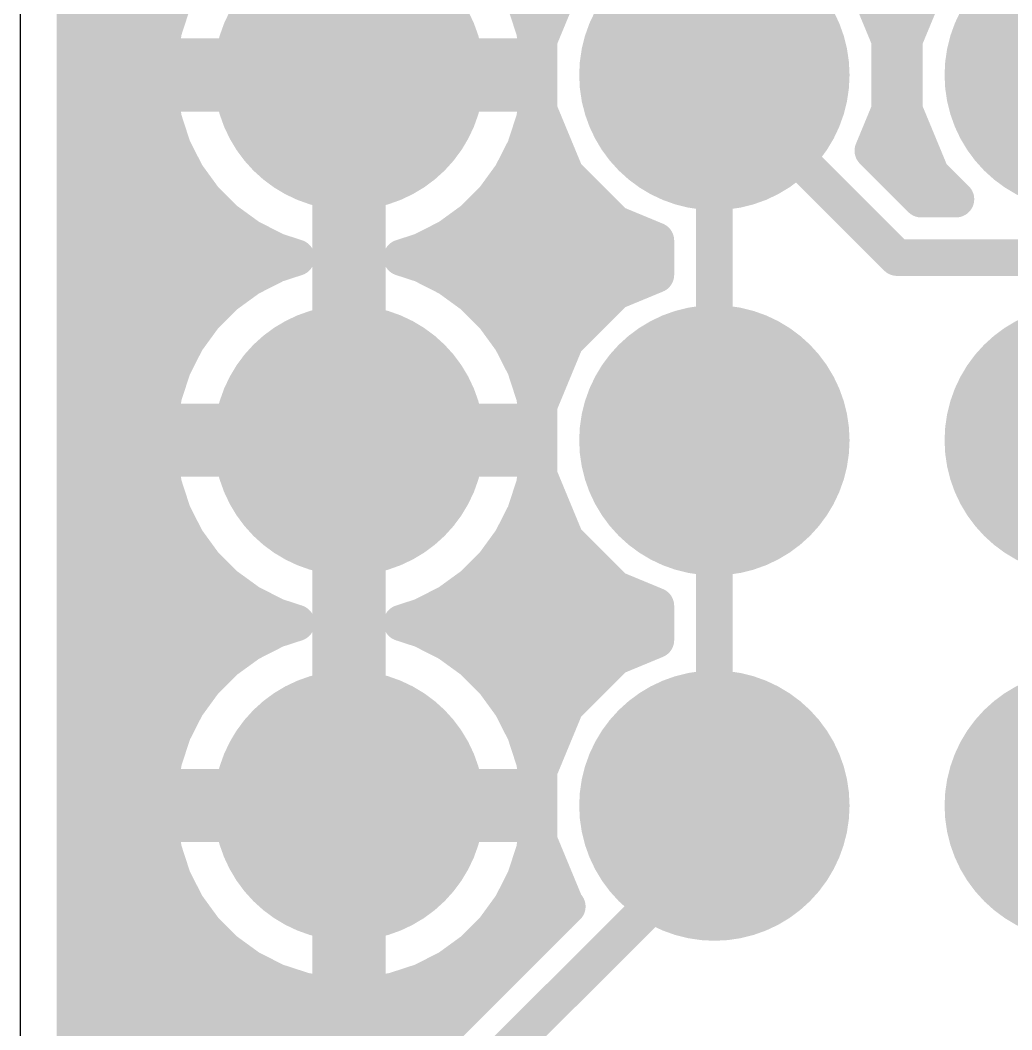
# Model space of a CAD drawing. Extents: x 0 to 38, y 0 to 44.4.
# Drawn here: x 0 to 6.89, y 12.92 to 19.94 of the extents above; entities that cross this region are included whole.
import ezdxf

# ---------------------------------------------------------------- set-up
doc = ezdxf.new("R2010")
doc.units = 0
for name, color, linetype in [('1', 22, 'CONTINUOUS'), ('17', 82, 'CONTINUOUS'), ('20', 7, 'CONTINUOUS')]:
    doc.layers.add(name, color=color, linetype=linetype)

# ---------------------------------------------------------------- blocks, each defined once
blk = doc.blocks.new('ROUNDP')
at = {"const_width": 0.5}
blk.add_lwpolyline([(0, -0.25, 1), (0, 0.25, 1), (0, -0.25)], format="xyb", dxfattribs=at)

msp = doc.modelspace()

# ---------------------------------------------------------------- linework, layer by layer
at = {"layer": '1', "const_width": 0.254}
for points in [[(0.381, 0.381), (0.381, 44.059)], [(4.826, 22.098), (4.826, 19.558)], [(2.413, 21.971), (2.413, 19.685)], [(2.159, 19.685), (2.159, 20.8751)], [(1.1563, 20.2503), (1.062, 20.065)], [(3.51, 20.065), (3.4156, 20.2503)], [(3.7924, 20.2486), (3.6068, 19.8005)], [(6.0452, 19.8005), (5.8596, 20.2486)], [(6.3324, 20.2486), (6.1468, 19.8005)], [(0.381, 20.066), (1.0625, 20.066)], [(1.062, 20.065), (0.9977, 19.8673)], [(2.159, 20.066), (2.413, 20.066)], [(3.5095, 20.066), (3.7168, 20.066)], [(3.5743, 19.8673), (3.51, 20.065)], [(5.9352, 20.066), (6.2568, 20.066)], [(0.381, 19.812), (0.989, 19.812)], [(0.9977, 19.8673), (0.9689, 19.685)], [(2.159, 19.812), (2.413, 19.812)], [(3.6031, 19.685), (3.5743, 19.8673)], [(3.583, 19.812), (3.6116, 19.812)], [(6.0404, 19.812), (6.1516, 19.812)], [(3.6068, 19.8005), (3.6068, 19.3155)], [(6.0452, 19.3155), (6.0452, 19.8005)], [(6.1468, 19.8005), (6.1468, 19.3155)], [(0.9689, 19.685), (2.159, 19.685)], [(2.413, 19.685), (2.159, 19.685)], [(2.159, 19.685), (2.159, 19.431)], [(2.413, 19.431), (2.413, 19.685)], [(2.413, 19.685), (3.6031, 19.685)], [(0.381, 19.558), (2.159, 19.558)], [(2.413, 19.558), (3.6068, 19.558)], [(4.826, 19.558), (4.826, 17.018)], [(6.096, 18.288), (4.826, 19.558)], [(6.0452, 19.558), (6.1468, 19.558)], [(2.159, 19.431), (0.9689, 19.431)], [(0.9689, 19.431), (0.9977, 19.2487)], [(2.159, 18.3351), (2.159, 19.431)], [(2.159, 19.431), (2.413, 19.431)], [(2.413, 19.431), (2.413, 17.145)], [(3.6031, 19.431), (2.413, 19.431)], [(3.5743, 19.2487), (3.6031, 19.431)], [(0.381, 19.304), (0.989, 19.304)], [(0.9977, 19.2487), (1.062, 19.051)], [(2.159, 19.304), (2.413, 19.304)], [(3.51, 19.051), (3.5743, 19.2487)], [(3.583, 19.304), (3.6116, 19.304)], [(3.6068, 19.3155), (3.7924, 18.8674)], [(5.9275, 19.0313), (6.0452, 19.3155)], [(6.0404, 19.304), (6.1516, 19.304)], [(6.1468, 19.3155), (6.3324, 18.8674)], [(0.381, 19.05), (1.0625, 19.05)], [(1.062, 19.051), (1.1563, 18.8657)], [(2.159, 19.05), (2.413, 19.05)], [(3.4156, 18.8657), (3.51, 19.051)], [(3.5095, 19.05), (3.7168, 19.05)], [(5.9352, 19.05), (6.2568, 19.05)], [(6.2643, 18.6944), (5.9275, 19.0313)], [(1.1563, 18.8657), (1.2786, 18.6976)], [(3.2934, 18.6976), (3.4156, 18.8657)], [(3.7924, 18.8674), (4.1354, 18.5244)], [(6.3324, 18.8674), (6.5054, 18.6944)], [(0.381, 18.796), (1.207, 18.796)], [(2.159, 18.796), (2.413, 18.796)], [(3.365, 18.796), (3.8638, 18.796)], [(6.1627, 18.796), (6.4038, 18.796)], [(1.2786, 18.6976), (1.4256, 18.5506)], [(3.1464, 18.5506), (3.2934, 18.6976)], [(6.5054, 18.6944), (6.2643, 18.6944)], [(1.4256, 18.5506), (1.5937, 18.4284)], [(2.9783, 18.4284), (3.1464, 18.5506)], [(0.381, 18.542), (1.4373, 18.542)], [(2.159, 18.542), (2.413, 18.542)], [(3.1347, 18.542), (4.1178, 18.542)], [(4.1354, 18.5244), (4.4196, 18.4067)], [(1.5937, 18.4284), (1.779, 18.334)], [(2.793, 18.334), (2.9783, 18.4284)], [(4.4196, 18.4067), (4.4196, 18.1693)], [(0.381, 18.288), (1.9205, 18.288)], [(1.779, 18.334), (1.9205, 18.288)], [(1.9205, 18.288), (1.779, 18.242)], [(2.159, 17.145), (2.159, 18.3351)], [(2.159, 18.288), (2.413, 18.288)], [(2.6515, 18.288), (2.793, 18.334)], [(2.793, 18.242), (2.6515, 18.288)], [(2.6515, 18.288), (4.4196, 18.288)], [(11.938, 18.288), (6.096, 18.288)], [(1.779, 18.242), (1.5937, 18.1476)], [(2.9783, 18.1476), (2.793, 18.242)], [(1.5937, 18.1476), (1.4256, 18.0254)], [(3.1464, 18.0254), (2.9783, 18.1476)], [(4.4196, 18.1693), (4.1354, 18.0516)], [(0.381, 18.034), (1.4373, 18.034)], [(1.4256, 18.0254), (1.2786, 17.8784)], [(2.159, 18.034), (2.413, 18.034)], [(3.1347, 18.034), (4.1178, 18.034)], [(3.2934, 17.8784), (3.1464, 18.0254)], [(4.1354, 18.0516), (3.7924, 17.7086)], [(1.2786, 17.8784), (1.1563, 17.7103)], [(3.4156, 17.7103), (3.2934, 17.8784)], [(0.381, 17.78), (1.207, 17.78)], [(2.159, 17.78), (2.413, 17.78)], [(3.365, 17.78), (3.8638, 17.78)], [(1.1563, 17.7103), (1.062, 17.525)], [(3.51, 17.525), (3.4156, 17.7103)], [(3.7924, 17.7086), (3.6068, 17.2605)], [(0.381, 17.526), (1.0625, 17.526)], [(1.062, 17.525), (0.9977, 17.3273)], [(2.159, 17.526), (2.413, 17.526)], [(3.5095, 17.526), (3.7168, 17.526)], [(3.5743, 17.3273), (3.51, 17.525)], [(0.9977, 17.3273), (0.9689, 17.145)], [(3.6031, 17.145), (3.5743, 17.3273)], [(0.381, 17.272), (0.989, 17.272)], [(2.159, 17.272), (2.413, 17.272)], [(3.583, 17.272), (3.6116, 17.272)], [(3.6068, 17.2605), (3.6068, 16.7755)], [(0.9689, 17.145), (2.159, 17.145)], [(2.413, 17.145), (2.159, 17.145)], [(2.159, 17.145), (2.159, 16.891)], [(2.413, 16.891), (2.413, 17.145)], [(2.413, 17.145), (3.6031, 17.145)], [(0.381, 17.018), (2.159, 17.018)], [(2.413, 17.018), (3.6068, 17.018)], [(4.826, 17.018), (4.826, 14.478)], [(2.159, 16.891), (0.9689, 16.891)], [(0.9689, 16.891), (0.9977, 16.7087)], [(2.159, 15.7951), (2.159, 16.891)], [(2.159, 16.891), (2.413, 16.891)], [(2.413, 16.891), (2.413, 14.605)], [(3.6031, 16.891), (2.413, 16.891)], [(3.5743, 16.7087), (3.6031, 16.891)], [(0.381, 16.764), (0.989, 16.764)], [(2.159, 16.764), (2.413, 16.764)], [(3.583, 16.764), (3.6116, 16.764)], [(3.6068, 16.7755), (3.7924, 16.3274)], [(0.9977, 16.7087), (1.062, 16.511)], [(3.51, 16.511), (3.5743, 16.7087)], [(1.062, 16.511), (1.1563, 16.3257)], [(3.4156, 16.3257), (3.51, 16.511)], [(0.381, 16.51), (1.0625, 16.51)], [(2.159, 16.51), (2.413, 16.51)], [(3.5095, 16.51), (3.7168, 16.51)], [(1.1563, 16.3257), (1.2786, 16.1576)], [(3.2934, 16.1576), (3.4156, 16.3257)], [(3.7924, 16.3274), (4.1354, 15.9844)], [(0.381, 16.256), (1.207, 16.256)], [(2.159, 16.256), (2.413, 16.256)], [(3.365, 16.256), (3.8638, 16.256)], [(1.2786, 16.1576), (1.4256, 16.0106)], [(3.1464, 16.0106), (3.2934, 16.1576)], [(0.381, 16.002), (1.4373, 16.002)], [(1.4256, 16.0106), (1.5937, 15.8884)], [(2.159, 16.002), (2.413, 16.002)], [(2.9783, 15.8884), (3.1464, 16.0106)], [(3.1347, 16.002), (4.1178, 16.002)], [(4.1354, 15.9844), (4.4196, 15.8667)], [(1.5937, 15.8884), (1.779, 15.794)], [(2.793, 15.794), (2.9783, 15.8884)], [(4.4196, 15.8667), (4.4196, 15.6293)], [(0.381, 15.748), (1.9205, 15.748)], [(1.779, 15.794), (1.9205, 15.748)], [(1.9205, 15.748), (1.779, 15.702)], [(2.159, 14.605), (2.159, 15.7951)], [(2.159, 15.748), (2.413, 15.748)], [(2.6515, 15.748), (2.793, 15.794)], [(2.793, 15.702), (2.6515, 15.748)], [(2.6515, 15.748), (4.4196, 15.748)], [(1.779, 15.702), (1.5937, 15.6076)], [(2.9783, 15.6076), (2.793, 15.702)], [(1.5937, 15.6076), (1.4256, 15.4854)], [(3.1464, 15.4854), (2.9783, 15.6076)], [(4.4196, 15.6293), (4.1354, 15.5116)], [(0.381, 15.494), (1.4373, 15.494)], [(1.4256, 15.4854), (1.2786, 15.3384)], [(2.159, 15.494), (2.413, 15.494)], [(3.1347, 15.494), (4.1178, 15.494)], [(3.2934, 15.3384), (3.1464, 15.4854)], [(4.1354, 15.5116), (3.7924, 15.1686)], [(1.2786, 15.3384), (1.1563, 15.1703)], [(3.4156, 15.1703), (3.2934, 15.3384)], [(0.381, 15.24), (1.207, 15.24)], [(2.159, 15.24), (2.413, 15.24)], [(3.365, 15.24), (3.8638, 15.24)], [(1.1563, 15.1703), (1.062, 14.985)], [(3.51, 14.985), (3.4156, 15.1703)], [(3.7924, 15.1686), (3.6068, 14.7205)], [(0.381, 14.986), (1.0625, 14.986)], [(1.062, 14.985), (0.9977, 14.7873)], [(2.159, 14.986), (2.413, 14.986)], [(3.5095, 14.986), (3.7168, 14.986)], [(3.5743, 14.7873), (3.51, 14.985)], [(0.9977, 14.7873), (0.9689, 14.605)], [(3.6031, 14.605), (3.5743, 14.7873)], [(0.381, 14.732), (0.989, 14.732)], [(2.159, 14.732), (2.413, 14.732)], [(3.583, 14.732), (3.6116, 14.732)], [(3.6068, 14.7205), (3.6068, 14.2355)], [(0.9689, 14.605), (2.159, 14.605)], [(2.413, 14.605), (2.159, 14.605)], [(2.159, 14.605), (2.159, 14.351)], [(2.413, 14.351), (2.413, 14.605)], [(2.413, 14.605), (3.6031, 14.605)], [(0.381, 14.478), (2.159, 14.478)], [(2.413, 14.478), (3.6068, 14.478)], [(4.826, 14.478), (4.826, 14.224)], [(2.159, 14.351), (0.9689, 14.351)], [(0.9689, 14.351), (0.9977, 14.1687)], [(2.159, 13.1608), (2.159, 14.351)], [(2.159, 14.351), (2.413, 14.351)], [(2.413, 14.351), (2.413, 13.1608)], [(3.6031, 14.351), (2.413, 14.351)], [(3.5743, 14.1687), (3.6031, 14.351)], [(0.381, 14.224), (0.989, 14.224)], [(2.159, 14.224), (2.413, 14.224)], [(4.826, 14.224), (2.286, 11.684)], [(3.583, 14.224), (3.6116, 14.224)], [(3.6068, 14.2355), (3.7924, 13.7874)], [(0.9977, 14.1687), (1.062, 13.971)], [(3.51, 13.971), (3.5743, 14.1687)], [(0.381, 13.97), (1.0625, 13.97)], [(1.062, 13.971), (1.1563, 13.7857)], [(2.159, 13.97), (2.413, 13.97)], [(3.4156, 13.7857), (3.51, 13.971)], [(3.5095, 13.97), (3.7168, 13.97)], [(1.1563, 13.7857), (1.2786, 13.6176)], [(3.8035, 13.7763), (2.1177, 12.0904)], [(3.2934, 13.6176), (3.4156, 13.7857)], [(3.7924, 13.7874), (3.8035, 13.7763)], [(0.381, 13.716), (1.207, 13.716)], [(2.159, 13.716), (2.413, 13.716)], [(3.365, 13.716), (3.7433, 13.716)], [(1.2786, 13.6176), (1.4256, 13.4706)], [(3.1464, 13.4706), (3.2934, 13.6176)], [(0.381, 13.462), (1.4373, 13.462)], [(1.4256, 13.4706), (1.5937, 13.3483)], [(2.159, 13.462), (2.413, 13.462)], [(2.9783, 13.3483), (3.1464, 13.4706)], [(3.1347, 13.462), (3.4893, 13.462)], [(1.5937, 13.3483), (1.779, 13.254)], [(2.793, 13.254), (2.9783, 13.3483)], [(1.779, 13.254), (1.9767, 13.1897)], [(2.5953, 13.1897), (2.793, 13.254)], [(0.381, 13.208), (1.9205, 13.208)], [(1.9767, 13.1897), (2.159, 13.1608)], [(2.159, 13.208), (2.413, 13.208)], [(2.413, 13.1608), (2.5953, 13.1897)], [(2.6515, 13.208), (3.2353, 13.208)], [(0.381, 12.954), (2.9813, 12.954)]]:
    msp.add_lwpolyline(points, dxfattribs=at)
at = {"layer": '1', "const_width": 0.127}
for points in [[(1.0054, 20.0938, 1), (1.1185, 20.0362)], [(3.4535, 20.0362, 1), (3.5666, 20.0938)], [(0.381, 19.8755, 1), (0.381, 19.7485)], [(0.9373, 19.8869, 1), (1.0581, 19.8477)], [(1.0604, 19.8574, 1), (0.935, 19.8772)], [(0.989, 19.7485, 1), (0.989, 19.8755)], [(2.159, 19.8755, 1), (2.159, 19.7485)], [(2.413, 19.7485, 1), (2.413, 19.8755)], [(3.637, 19.8772, 1), (3.5116, 19.8574)], [(3.5139, 19.8477, 1), (3.6347, 19.8869)], [(3.583, 19.8755, 1), (3.583, 19.7485)], [(3.6116, 19.7485, 1), (3.6116, 19.8755)], [(6.0404, 19.8755, 1), (6.0404, 19.7485)], [(6.1516, 19.7485, 1), (6.1516, 19.8755)], [(3.6703, 19.8005, 1), (3.5433, 19.8005)], [(3.5481, 19.8248, 1), (3.6655, 19.7762)], [(6.1087, 19.8005, 1), (5.9817, 19.8005)], [(5.9865, 19.7762, 1), (6.1039, 19.8248)], [(6.2103, 19.8005, 1), (6.0833, 19.8005)], [(6.0881, 19.8248, 1), (6.2055, 19.7762)], [(0.9689, 19.7485, 1), (0.9689, 19.6215)], [(2.159, 19.7485, 1), (2.159, 19.6215)], [(2.2225, 19.685, 1), (2.0955, 19.685)], [(2.159, 19.6215, 1), (2.159, 19.7485)], [(2.4765, 19.685, 1), (2.3495, 19.685)], [(2.413, 19.7485, 1), (2.413, 19.6215)], [(2.413, 19.6215, 1), (2.413, 19.7485)], [(3.6031, 19.6215, 1), (3.6031, 19.7485)], [(0.9061, 19.6949, 1), (1.0316, 19.6751)], [(2.0955, 19.685, 1), (2.2225, 19.685)], [(2.3495, 19.685, 1), (2.4765, 19.685)], [(3.5404, 19.6751, 1), (3.6659, 19.6949)], [(0.381, 19.6215, 1), (0.381, 19.4945)], [(2.159, 19.4945, 1), (2.159, 19.6215)], [(2.413, 19.6215, 1), (2.413, 19.4945)], [(3.6068, 19.4945, 1), (3.6068, 19.6215)], [(4.8895, 19.558, 1), (4.7625, 19.558)], [(4.8709, 19.6029, 1), (4.7811, 19.5131)], [(6.0452, 19.6215, 1), (6.0452, 19.4945)], [(6.1468, 19.4945, 1), (6.1468, 19.6215)], [(4.7625, 19.558, 1), (4.8895, 19.558)], [(1.0316, 19.4409, 1), (0.9061, 19.4211)], [(0.9689, 19.4945, 1), (0.9689, 19.3675)], [(2.2225, 19.431, 1), (2.0955, 19.431)], [(2.159, 19.4945, 1), (2.159, 19.3675)], [(2.159, 19.3675, 1), (2.159, 19.4945)], [(2.4765, 19.431, 1), (2.3495, 19.431)], [(2.413, 19.4945, 1), (2.413, 19.3675)], [(2.413, 19.3675, 1), (2.413, 19.4945)], [(3.6659, 19.4211, 1), (3.5404, 19.4409)], [(3.6031, 19.3675, 1), (3.6031, 19.4945)], [(2.0955, 19.431, 1), (2.2225, 19.431)], [(2.3495, 19.431, 1), (2.4765, 19.431)], [(0.381, 19.3675, 1), (0.381, 19.2405)], [(1.0581, 19.2683, 1), (0.9373, 19.2291)], [(0.989, 19.2405, 1), (0.989, 19.3675)], [(2.159, 19.3675, 1), (2.159, 19.2405)], [(2.413, 19.2405, 1), (2.413, 19.3675)], [(3.6347, 19.2291, 1), (3.5139, 19.2683)], [(3.583, 19.3675, 1), (3.583, 19.2405)], [(3.6655, 19.3398, 1), (3.5481, 19.2912)], [(3.5433, 19.3155, 1), (3.6703, 19.3155)], [(3.6116, 19.2405, 1), (3.6116, 19.3675)], [(6.0404, 19.3675, 1), (6.0404, 19.2405)], [(5.9817, 19.3155, 1), (6.1087, 19.3155)], [(6.1039, 19.2912, 1), (5.9865, 19.3398)], [(6.2055, 19.3398, 1), (6.0881, 19.2912)], [(6.0833, 19.3155, 1), (6.2103, 19.3155)], [(6.1516, 19.2405, 1), (6.1516, 19.3675)], [(0.935, 19.2388, 1), (1.0604, 19.2586)], [(3.5116, 19.2586, 1), (3.637, 19.2388)], [(0.381, 19.1135, 1), (0.381, 18.9865)], [(1.1185, 19.0798, 1), (1.0054, 19.0222)], [(1.0625, 18.9865, 1), (1.0625, 19.1135)], [(2.159, 19.1135, 1), (2.159, 18.9865)], [(2.413, 18.9865, 1), (2.413, 19.1135)], [(3.5095, 19.1135, 1), (3.5095, 18.9865)], [(3.5666, 19.0222, 1), (3.4535, 19.0798)], [(3.7168, 18.9865, 1), (3.7168, 19.1135)], [(5.9352, 19.1135, 1), (5.9352, 18.9865)], [(6.2568, 18.9865, 1), (6.2568, 19.1135)], [(1.0016, 19.0314, 1), (1.1224, 19.0706)], [(3.4496, 19.0706, 1), (3.5704, 19.0314)], [(5.9724, 19.0762, 1), (5.8826, 18.9864)], [(5.8688, 19.0556, 1), (5.9861, 19.007)], [(1.2077, 18.9031, 1), (1.105, 18.8284)], [(1.0998, 18.8369, 1), (1.2129, 18.8946)], [(3.3591, 18.8946, 1), (3.4722, 18.8369)], [(3.467, 18.8284, 1), (3.3643, 18.9031)], [(3.8373, 18.9123, 1), (3.7475, 18.8225)], [(3.7337, 18.8431, 1), (3.8511, 18.8917)], [(6.3773, 18.9123, 1), (6.2875, 18.8225)], [(6.2737, 18.8431, 1), (6.3911, 18.8917)], [(0.381, 18.8595, 1), (0.381, 18.7325)], [(1.207, 18.7325, 1), (1.207, 18.8595)], [(2.159, 18.8595, 1), (2.159, 18.7325)], [(2.413, 18.7325, 1), (2.413, 18.8595)], [(3.365, 18.8595, 1), (3.365, 18.7325)], [(3.8638, 18.7325, 1), (3.8638, 18.8595)], [(6.1627, 18.8595, 1), (6.1627, 18.7325)], [(6.4038, 18.7325, 1), (6.4038, 18.8595)], [(1.3235, 18.7425, 1), (1.2336, 18.6527)], [(3.3383, 18.6527, 1), (3.2485, 18.7425)], [(6.2643, 18.7579, 1), (6.2643, 18.6309)], [(6.5054, 18.6309, 1), (6.5054, 18.7579)], [(1.2272, 18.6602, 1), (1.3299, 18.7349)], [(3.2421, 18.7349, 1), (3.3448, 18.6602)], [(6.2194, 18.6495, 1), (6.3092, 18.7393)], [(6.4605, 18.6495, 1), (6.5503, 18.7393)], [(1.4629, 18.6019, 1), (1.3882, 18.4992)], [(3.1838, 18.4992, 1), (3.1091, 18.6019)], [(0.381, 18.6055, 1), (0.381, 18.4785)], [(1.3807, 18.5056, 1), (1.4705, 18.5955)], [(1.4373, 18.4785, 1), (1.4373, 18.6055)], [(2.159, 18.6055, 1), (2.159, 18.4785)], [(2.413, 18.4785, 1), (2.413, 18.6055)], [(3.1347, 18.6055, 1), (3.1347, 18.4785)], [(3.1015, 18.5955, 1), (3.1913, 18.5056)], [(4.1597, 18.5831, 1), (4.1111, 18.4657)], [(4.0905, 18.4795, 1), (4.1803, 18.5693)], [(4.1178, 18.4785, 1), (4.1178, 18.6055)], [(1.6226, 18.4849, 1), (1.5649, 18.3718)], [(1.5564, 18.377, 1), (1.6311, 18.4797)], [(2.9409, 18.4797, 1), (3.0156, 18.377)], [(3.0071, 18.3718, 1), (2.9494, 18.4849)], [(4.4831, 18.4067, 1), (4.3561, 18.4067)], [(4.3953, 18.348, 1), (4.4439, 18.4654)], [(0.381, 18.3515, 1), (0.381, 18.2245)], [(1.7986, 18.3944, 1), (1.7594, 18.2736)], [(1.7502, 18.2774, 1), (1.8078, 18.3905)], [(1.9401, 18.2276, 1), (1.9008, 18.3484)], [(1.9008, 18.2276, 1), (1.9401, 18.3484)], [(1.9205, 18.2245, 1), (1.9205, 18.3515)], [(2.2225, 18.3351, 1), (2.0955, 18.3351)], [(2.159, 18.3515, 1), (2.159, 18.2245)], [(2.0955, 18.3351, 1), (2.2225, 18.3351)], [(2.413, 18.2245, 1), (2.413, 18.3515)], [(2.6712, 18.3484, 1), (2.6319, 18.2276)], [(2.6515, 18.3515, 1), (2.6515, 18.2245)], [(2.6319, 18.3484, 1), (2.6712, 18.2276)], [(2.7642, 18.3905, 1), (2.8218, 18.2774)], [(2.8126, 18.2736, 1), (2.7734, 18.3944)], [(4.4196, 18.2245, 1), (4.4196, 18.3515)], [(6.096, 18.3515, 1), (6.096, 18.2245)], [(6.0511, 18.2431, 1), (6.1409, 18.3329)], [(1.7594, 18.3024, 1), (1.7986, 18.1816)], [(1.8078, 18.1855, 1), (1.7502, 18.2986)], [(2.8218, 18.2986, 1), (2.7642, 18.1855)], [(2.7734, 18.1816, 1), (2.8126, 18.3024)], [(1.5649, 18.2042, 1), (1.6226, 18.0911)], [(1.6311, 18.0963, 1), (1.5564, 18.199)], [(3.0156, 18.199, 1), (2.9409, 18.0963)], [(2.9494, 18.0911, 1), (3.0071, 18.2042)], [(4.4439, 18.1106, 1), (4.3953, 18.228)], [(4.3561, 18.1693, 1), (4.4831, 18.1693)], [(0.381, 18.0975, 1), (0.381, 17.9705)], [(1.3882, 18.0768, 1), (1.4629, 17.9741)], [(1.4705, 17.9805, 1), (1.3807, 18.0703)], [(1.4373, 17.9705, 1), (1.4373, 18.0975)], [(2.159, 18.0975, 1), (2.159, 17.9705)], [(2.413, 17.9705, 1), (2.413, 18.0975)], [(3.1347, 18.0975, 1), (3.1347, 17.9705)], [(3.1913, 18.0703, 1), (3.1015, 17.9805)], [(3.1091, 17.9741, 1), (3.1838, 18.0768)], [(4.1111, 18.1103, 1), (4.1597, 17.9929)], [(4.1803, 18.0067, 1), (4.0905, 18.0965)], [(4.1178, 17.9705, 1), (4.1178, 18.0975)], [(1.2336, 17.9233, 1), (1.3235, 17.8335)], [(1.3299, 17.8411, 1), (1.2272, 17.9158)], [(3.3448, 17.9158, 1), (3.2421, 17.8411)], [(3.2485, 17.8335, 1), (3.3383, 17.9233)], [(0.381, 17.8435, 1), (0.381, 17.7165)], [(1.207, 17.7165, 1), (1.207, 17.8435)], [(2.159, 17.8435, 1), (2.159, 17.7165)], [(2.413, 17.7165, 1), (2.413, 17.8435)], [(3.365, 17.8435, 1), (3.365, 17.7165)], [(3.8638, 17.7165, 1), (3.8638, 17.8435)], [(1.2129, 17.6814, 1), (1.0998, 17.7391)], [(3.4722, 17.7391, 1), (3.3591, 17.6814)], [(3.8511, 17.6843, 1), (3.7337, 17.7329)], [(1.105, 17.7476, 1), (1.2077, 17.6729)], [(3.3643, 17.6729, 1), (3.467, 17.7476)], [(3.7475, 17.7535, 1), (3.8373, 17.6637)], [(0.381, 17.5895, 1), (0.381, 17.4625)], [(1.1224, 17.5054, 1), (1.0016, 17.5446)], [(1.0625, 17.4625, 1), (1.0625, 17.5895)], [(2.159, 17.5895, 1), (2.159, 17.4625)], [(2.413, 17.4625, 1), (2.413, 17.5895)], [(3.5095, 17.5895, 1), (3.5095, 17.4625)], [(3.5704, 17.5446, 1), (3.4496, 17.5054)], [(3.7168, 17.4625, 1), (3.7168, 17.5895)], [(1.0054, 17.5538, 1), (1.1185, 17.4962)], [(3.4535, 17.4962, 1), (3.5666, 17.5538)], [(0.9373, 17.3469, 1), (1.0581, 17.3077)], [(1.0604, 17.3174, 1), (0.935, 17.3372)], [(3.637, 17.3372, 1), (3.5116, 17.3174)], [(3.5139, 17.3077, 1), (3.6347, 17.3469)], [(0.381, 17.3355, 1), (0.381, 17.2085)], [(0.989, 17.2085, 1), (0.989, 17.3355)], [(2.159, 17.3355, 1), (2.159, 17.2085)], [(2.413, 17.2085, 1), (2.413, 17.3355)], [(3.583, 17.3355, 1), (3.583, 17.2085)], [(3.6703, 17.2605, 1), (3.5433, 17.2605)], [(3.5481, 17.2848, 1), (3.6655, 17.2362)], [(3.6116, 17.2085, 1), (3.6116, 17.3355)], [(0.9689, 17.2085, 1), (0.9689, 17.0815)], [(2.159, 17.2085, 1), (2.159, 17.0815)], [(2.2225, 17.145, 1), (2.0955, 17.145)], [(2.159, 17.0815, 1), (2.159, 17.2085)], [(2.4765, 17.145, 1), (2.3495, 17.145)], [(2.413, 17.2085, 1), (2.413, 17.0815)], [(2.413, 17.0815, 1), (2.413, 17.2085)], [(3.6031, 17.0815, 1), (3.6031, 17.2085)], [(0.9061, 17.1549, 1), (1.0316, 17.1351)], [(2.0955, 17.145, 1), (2.2225, 17.145)], [(2.3495, 17.145, 1), (2.4765, 17.145)], [(3.5404, 17.1351, 1), (3.6659, 17.1549)], [(0.381, 17.0815, 1), (0.381, 16.9545)], [(2.159, 16.9545, 1), (2.159, 17.0815)], [(2.413, 17.0815, 1), (2.413, 16.9545)], [(3.6068, 16.9545, 1), (3.6068, 17.0815)], [(4.8895, 17.018, 1), (4.7625, 17.018)], [(4.7625, 17.018, 1), (4.8895, 17.018)], [(1.0316, 16.9009, 1), (0.9061, 16.8811)], [(0.9689, 16.9545, 1), (0.9689, 16.8275)], [(2.2225, 16.891, 1), (2.0955, 16.891)], [(2.159, 16.9545, 1), (2.159, 16.8275)], [(2.159, 16.8275, 1), (2.159, 16.9545)], [(2.4765, 16.891, 1), (2.3495, 16.891)], [(2.413, 16.9545, 1), (2.413, 16.8275)], [(2.413, 16.8275, 1), (2.413, 16.9545)], [(3.6659, 16.8811, 1), (3.5404, 16.9009)], [(3.6031, 16.8275, 1), (3.6031, 16.9545)], [(2.0955, 16.891, 1), (2.2225, 16.891)], [(2.3495, 16.891, 1), (2.4765, 16.891)], [(0.381, 16.8275, 1), (0.381, 16.7005)], [(0.989, 16.7005, 1), (0.989, 16.8275)], [(2.159, 16.8275, 1), (2.159, 16.7005)], [(2.413, 16.7005, 1), (2.413, 16.8275)], [(3.583, 16.8275, 1), (3.583, 16.7005)], [(3.6655, 16.7998, 1), (3.5481, 16.7512)], [(3.6116, 16.7005, 1), (3.6116, 16.8275)], [(1.0581, 16.7283, 1), (0.9373, 16.6891)], [(0.935, 16.6988, 1), (1.0604, 16.7186)], [(3.5116, 16.7186, 1), (3.637, 16.6988)], [(3.6347, 16.6891, 1), (3.5139, 16.7283)], [(3.5433, 16.7755, 1), (3.6703, 16.7755)], [(1.1185, 16.5398, 1), (1.0054, 16.4822)], [(3.5666, 16.4822, 1), (3.4535, 16.5398)], [(0.381, 16.5735, 1), (0.381, 16.4465)], [(1.0016, 16.4914, 1), (1.1224, 16.5306)], [(1.0625, 16.4465, 1), (1.0625, 16.5735)], [(2.159, 16.5735, 1), (2.159, 16.4465)], [(2.413, 16.4465, 1), (2.413, 16.5735)], [(3.5095, 16.5735, 1), (3.5095, 16.4465)], [(3.4496, 16.5306, 1), (3.5704, 16.4914)], [(3.7168, 16.4465, 1), (3.7168, 16.5735)], [(1.2077, 16.3631, 1), (1.105, 16.2884)], [(3.467, 16.2884, 1), (3.3643, 16.3631)], [(3.8373, 16.3723, 1), (3.7475, 16.2825)], [(0.381, 16.3195, 1), (0.381, 16.1925)], [(1.0998, 16.2969, 1), (1.2129, 16.3546)], [(1.207, 16.1925, 1), (1.207, 16.3195)], [(2.159, 16.3195, 1), (2.159, 16.1925)], [(2.413, 16.1925, 1), (2.413, 16.3195)], [(3.365, 16.3195, 1), (3.365, 16.1925)], [(3.3591, 16.3546, 1), (3.4722, 16.2969)], [(3.7337, 16.3031, 1), (3.8511, 16.3517)], [(3.8638, 16.1925, 1), (3.8638, 16.3195)], [(1.3235, 16.2025, 1), (1.2336, 16.1127)], [(1.2272, 16.1202, 1), (1.3299, 16.1949)], [(3.2421, 16.1949, 1), (3.3448, 16.1202)], [(3.3383, 16.1127, 1), (3.2485, 16.2025)], [(0.381, 16.0655, 1), (0.381, 15.9385)], [(1.4629, 16.0619, 1), (1.3882, 15.9592)], [(1.3807, 15.9656, 1), (1.4705, 16.0555)], [(1.4373, 15.9385, 1), (1.4373, 16.0655)], [(2.159, 16.0655, 1), (2.159, 15.9385)], [(2.413, 15.9385, 1), (2.413, 16.0655)], [(3.1347, 16.0655, 1), (3.1347, 15.9385)], [(3.1015, 16.0555, 1), (3.1913, 15.9656)], [(3.1838, 15.9592, 1), (3.1091, 16.0619)], [(4.1597, 16.0431, 1), (4.1111, 15.9257)], [(4.0905, 15.9395, 1), (4.1803, 16.0293)], [(4.1178, 15.9385, 1), (4.1178, 16.0655)], [(1.6226, 15.9449, 1), (1.5649, 15.8318)], [(3.0071, 15.8318, 1), (2.9494, 15.9449)], [(1.5564, 15.837, 1), (1.6311, 15.9397)], [(2.9409, 15.9397, 1), (3.0156, 15.837)], [(4.4831, 15.8667, 1), (4.3561, 15.8667)], [(4.3953, 15.808, 1), (4.4439, 15.9254)], [(0.381, 15.8115, 1), (0.381, 15.6845)], [(1.7986, 15.8544, 1), (1.7594, 15.7336)], [(1.7502, 15.7374, 1), (1.8078, 15.8505)], [(1.9401, 15.6876, 1), (1.9008, 15.8084)], [(1.9008, 15.6876, 1), (1.9401, 15.8084)], [(1.9205, 15.6845, 1), (1.9205, 15.8115)], [(2.2225, 15.7951, 1), (2.0955, 15.7951)], [(2.159, 15.8115, 1), (2.159, 15.6845)], [(2.413, 15.6845, 1), (2.413, 15.8115)], [(2.6712, 15.8084, 1), (2.6319, 15.6876)], [(2.6515, 15.8115, 1), (2.6515, 15.6845)], [(2.6319, 15.8084, 1), (2.6712, 15.6876)], [(2.7642, 15.8505, 1), (2.8218, 15.7374)], [(2.8126, 15.7336, 1), (2.7734, 15.8544)], [(4.4196, 15.6845, 1), (4.4196, 15.8115)], [(1.7594, 15.7624, 1), (1.7986, 15.6416)], [(1.8078, 15.6455, 1), (1.7502, 15.7586)], [(2.0955, 15.7951, 1), (2.2225, 15.7951)], [(2.8218, 15.7586, 1), (2.7642, 15.6455)], [(2.7734, 15.6416, 1), (2.8126, 15.7624)], [(1.5649, 15.6642, 1), (1.6226, 15.5511)], [(1.6311, 15.5563, 1), (1.5564, 15.659)], [(3.0156, 15.659, 1), (2.9409, 15.5563)], [(2.9494, 15.5511, 1), (3.0071, 15.6642)], [(4.4439, 15.5706, 1), (4.3953, 15.688)], [(4.3561, 15.6293, 1), (4.4831, 15.6293)], [(0.381, 15.5575, 1), (0.381, 15.4305)], [(1.3882, 15.5368, 1), (1.4629, 15.4341)], [(1.4705, 15.4405, 1), (1.3807, 15.5303)], [(1.4373, 15.4305, 1), (1.4373, 15.5575)], [(2.159, 15.5575, 1), (2.159, 15.4305)], [(2.413, 15.4305, 1), (2.413, 15.5575)], [(3.1347, 15.5575, 1), (3.1347, 15.4305)], [(3.1913, 15.5303, 1), (3.1015, 15.4405)], [(3.1091, 15.4341, 1), (3.1838, 15.5368)], [(4.1111, 15.5703, 1), (4.1597, 15.4529)], [(4.1803, 15.4667, 1), (4.0905, 15.5565)], [(4.1178, 15.4305, 1), (4.1178, 15.5575)], [(1.2336, 15.3833, 1), (1.3235, 15.2935)], [(1.3299, 15.3011, 1), (1.2272, 15.3758)], [(3.3448, 15.3758, 1), (3.2421, 15.3011)], [(3.2485, 15.2935, 1), (3.3383, 15.3833)], [(0.381, 15.3035, 1), (0.381, 15.1765)], [(1.207, 15.1765, 1), (1.207, 15.3035)], [(2.159, 15.3035, 1), (2.159, 15.1765)], [(2.413, 15.1765, 1), (2.413, 15.3035)], [(3.365, 15.3035, 1), (3.365, 15.1765)], [(3.8638, 15.1765, 1), (3.8638, 15.3035)], [(1.105, 15.2076, 1), (1.2077, 15.1329)], [(1.2129, 15.1414, 1), (1.0998, 15.1991)], [(3.4722, 15.1991, 1), (3.3591, 15.1414)], [(3.3643, 15.1329, 1), (3.467, 15.2076)], [(3.7475, 15.2135, 1), (3.8373, 15.1237)], [(3.8511, 15.1443, 1), (3.7337, 15.1929)], [(0.381, 15.0495, 1), (0.381, 14.9225)], [(1.1224, 14.9654, 1), (1.0016, 15.0046)], [(1.0625, 14.9225, 1), (1.0625, 15.0495)], [(2.159, 15.0495, 1), (2.159, 14.9225)], [(2.413, 14.9225, 1), (2.413, 15.0495)], [(3.5095, 15.0495, 1), (3.5095, 14.9225)], [(3.5704, 15.0046, 1), (3.4496, 14.9654)], [(3.7168, 14.9225, 1), (3.7168, 15.0495)], [(1.0054, 15.0138, 1), (1.1185, 14.9562)], [(3.4535, 14.9562, 1), (3.5666, 15.0138)], [(1.0604, 14.7774, 1), (0.935, 14.7972)], [(3.637, 14.7972, 1), (3.5116, 14.7774)], [(0.381, 14.7955, 1), (0.381, 14.6685)], [(0.9373, 14.8069, 1), (1.0581, 14.7677)], [(0.989, 14.6685, 1), (0.989, 14.7955)], [(2.159, 14.7955, 1), (2.159, 14.6685)], [(2.413, 14.6685, 1), (2.413, 14.7955)], [(3.5139, 14.7677, 1), (3.6347, 14.8069)], [(3.583, 14.7955, 1), (3.583, 14.6685)], [(3.6703, 14.7205, 1), (3.5433, 14.7205)], [(3.6116, 14.6685, 1), (3.6116, 14.7955)], [(3.5481, 14.7448, 1), (3.6655, 14.6962)], [(0.9061, 14.6149, 1), (1.0316, 14.5951)], [(0.9689, 14.6685, 1), (0.9689, 14.5415)], [(2.159, 14.6685, 1), (2.159, 14.5415)], [(2.2225, 14.605, 1), (2.0955, 14.605)], [(2.159, 14.5415, 1), (2.159, 14.6685)], [(2.4765, 14.605, 1), (2.3495, 14.605)], [(2.413, 14.6685, 1), (2.413, 14.5415)], [(2.413, 14.5415, 1), (2.413, 14.6685)], [(3.5404, 14.5951, 1), (3.6659, 14.6149)], [(3.6031, 14.5415, 1), (3.6031, 14.6685)], [(0.381, 14.5415, 1), (0.381, 14.4145)], [(2.0955, 14.605, 1), (2.2225, 14.605)], [(2.159, 14.4145, 1), (2.159, 14.5415)], [(2.3495, 14.605, 1), (2.4765, 14.605)], [(2.413, 14.5415, 1), (2.413, 14.4145)], [(3.6068, 14.4145, 1), (3.6068, 14.5415)], [(4.8895, 14.478, 1), (4.7625, 14.478)], [(4.7625, 14.478, 1), (4.8895, 14.478)], [(1.0316, 14.3609, 1), (0.9061, 14.3411)], [(0.9689, 14.4145, 1), (0.9689, 14.2875)], [(2.2225, 14.351, 1), (2.0955, 14.351)], [(2.159, 14.4145, 1), (2.159, 14.2875)], [(2.159, 14.2875, 1), (2.159, 14.4145)], [(2.4765, 14.351, 1), (2.3495, 14.351)], [(2.413, 14.4145, 1), (2.413, 14.2875)], [(2.413, 14.2875, 1), (2.413, 14.4145)], [(3.6659, 14.3411, 1), (3.5404, 14.3609)], [(3.6031, 14.2875, 1), (3.6031, 14.4145)], [(2.0955, 14.351, 1), (2.2225, 14.351)], [(2.3495, 14.351, 1), (2.4765, 14.351)], [(0.381, 14.2875, 1), (0.381, 14.1605)], [(0.989, 14.1605, 1), (0.989, 14.2875)], [(2.159, 14.2875, 1), (2.159, 14.1605)], [(2.413, 14.1605, 1), (2.413, 14.2875)], [(3.583, 14.2875, 1), (3.583, 14.1605)], [(3.6655, 14.2598, 1), (3.5481, 14.2112)], [(3.6116, 14.1605, 1), (3.6116, 14.2875)], [(4.8709, 14.1791, 1), (4.7811, 14.2689)], [(1.0581, 14.1883, 1), (0.9373, 14.1491)], [(3.6347, 14.1491, 1), (3.5139, 14.1883)], [(3.5433, 14.2355, 1), (3.6703, 14.2355)], [(4.7625, 14.224, 1), (4.8895, 14.224)], [(0.935, 14.1588, 1), (1.0604, 14.1786)], [(3.5116, 14.1786, 1), (3.637, 14.1588)], [(0.381, 14.0335, 1), (0.381, 13.9065)], [(1.1185, 13.9998, 1), (1.0054, 13.9422)], [(1.0016, 13.9514, 1), (1.1224, 13.9906)], [(1.0625, 13.9065, 1), (1.0625, 14.0335)], [(2.159, 14.0335, 1), (2.159, 13.9065)], [(2.413, 13.9065, 1), (2.413, 14.0335)], [(3.5095, 14.0335, 1), (3.5095, 13.9065)], [(3.4496, 13.9906, 1), (3.5704, 13.9514)], [(3.5666, 13.9422, 1), (3.4535, 13.9998)], [(3.7168, 13.9065, 1), (3.7168, 14.0335)], [(1.2077, 13.8231, 1), (1.105, 13.7484)], [(3.467, 13.7484, 1), (3.3643, 13.8231)], [(3.8373, 13.8323, 1), (3.7475, 13.7425)], [(3.8484, 13.7314, 1), (3.7586, 13.8212)], [(0.381, 13.7795, 1), (0.381, 13.6525)], [(1.0998, 13.7569, 1), (1.2129, 13.8146)], [(1.207, 13.6525, 1), (1.207, 13.7795)], [(2.159, 13.7795, 1), (2.159, 13.6525)], [(2.413, 13.6525, 1), (2.413, 13.7795)], [(3.365, 13.7795, 1), (3.365, 13.6525)], [(3.3591, 13.8146, 1), (3.4722, 13.7569)], [(3.7337, 13.7631, 1), (3.8511, 13.8117)], [(3.7433, 13.6525, 1), (3.7433, 13.7795)], [(3.7586, 13.7314, 1), (3.8484, 13.8212)], [(1.3235, 13.6625, 1), (1.2336, 13.5727)], [(1.2272, 13.5802, 1), (1.3299, 13.6549)], [(3.2421, 13.6549, 1), (3.3448, 13.5802)], [(3.3383, 13.5727, 1), (3.2485, 13.6625)], [(0.381, 13.5255, 1), (0.381, 13.3985)], [(1.4629, 13.5219, 1), (1.3882, 13.4192)], [(1.3807, 13.4256, 1), (1.4705, 13.5155)], [(1.4373, 13.3985, 1), (1.4373, 13.5255)], [(2.159, 13.5255, 1), (2.159, 13.3985)], [(2.413, 13.3985, 1), (2.413, 13.5255)], [(3.1347, 13.5255, 1), (3.1347, 13.3985)], [(3.1015, 13.5155, 1), (3.1913, 13.4256)], [(3.1838, 13.4192, 1), (3.1091, 13.5219)], [(3.4893, 13.3985, 1), (3.4893, 13.5255)], [(1.6226, 13.4049, 1), (1.5649, 13.2918)], [(1.5564, 13.297, 1), (1.6311, 13.3997)], [(2.9409, 13.3997, 1), (3.0156, 13.297)], [(3.0071, 13.2918, 1), (2.9494, 13.4049)], [(1.7986, 13.3144, 1), (1.7594, 13.1936)], [(1.7502, 13.1974, 1), (1.8078, 13.3105)], [(2.7642, 13.3105, 1), (2.8218, 13.1974)], [(2.8126, 13.1936, 1), (2.7734, 13.3144)], [(0.381, 13.2715, 1), (0.381, 13.1445)], [(1.9866, 13.2524, 1), (1.9668, 13.127)], [(1.9205, 13.1445, 1), (1.9205, 13.2715)], [(1.9571, 13.1293, 1), (1.9963, 13.2501)], [(2.159, 13.2715, 1), (2.159, 13.1445)], [(2.1491, 13.0981, 1), (2.1689, 13.2236)], [(2.4031, 13.2236, 1), (2.4229, 13.0981)], [(2.413, 13.1445, 1), (2.413, 13.2715)], [(2.5757, 13.2501, 1), (2.6149, 13.1293)], [(2.6052, 13.127, 1), (2.5854, 13.2524)], [(2.6515, 13.2715, 1), (2.6515, 13.1445)], [(3.2353, 13.1445, 1), (3.2353, 13.2715)], [(2.0955, 13.1608, 1), (2.2225, 13.1608)], [(2.3495, 13.1608, 1), (2.4765, 13.1608)], [(0.381, 13.0175, 1), (0.381, 12.8905)], [(2.9813, 12.8905, 1), (2.9813, 13.0175)]]:
    msp.add_lwpolyline(points, format="xyb", dxfattribs=at)
at = {"layer": '20'}
msp.add_line((0, 44.44), (0, 0), dxfattribs=at)

# ---------------------------------------------------------------- block references
at = {"layer": '17', "xscale": 1.8796, "yscale": 1.8796}
for p in [(2.286, 19.558), (4.826, 19.558), (7.366, 19.558), (2.286, 17.018), (4.826, 17.018), (7.366, 17.018), (2.286, 14.478), (4.826, 14.478), (7.366, 14.478)]:
    msp.add_blockref('ROUNDP', p, dxfattribs=at)

doc.saveas('drawing.dxf')
